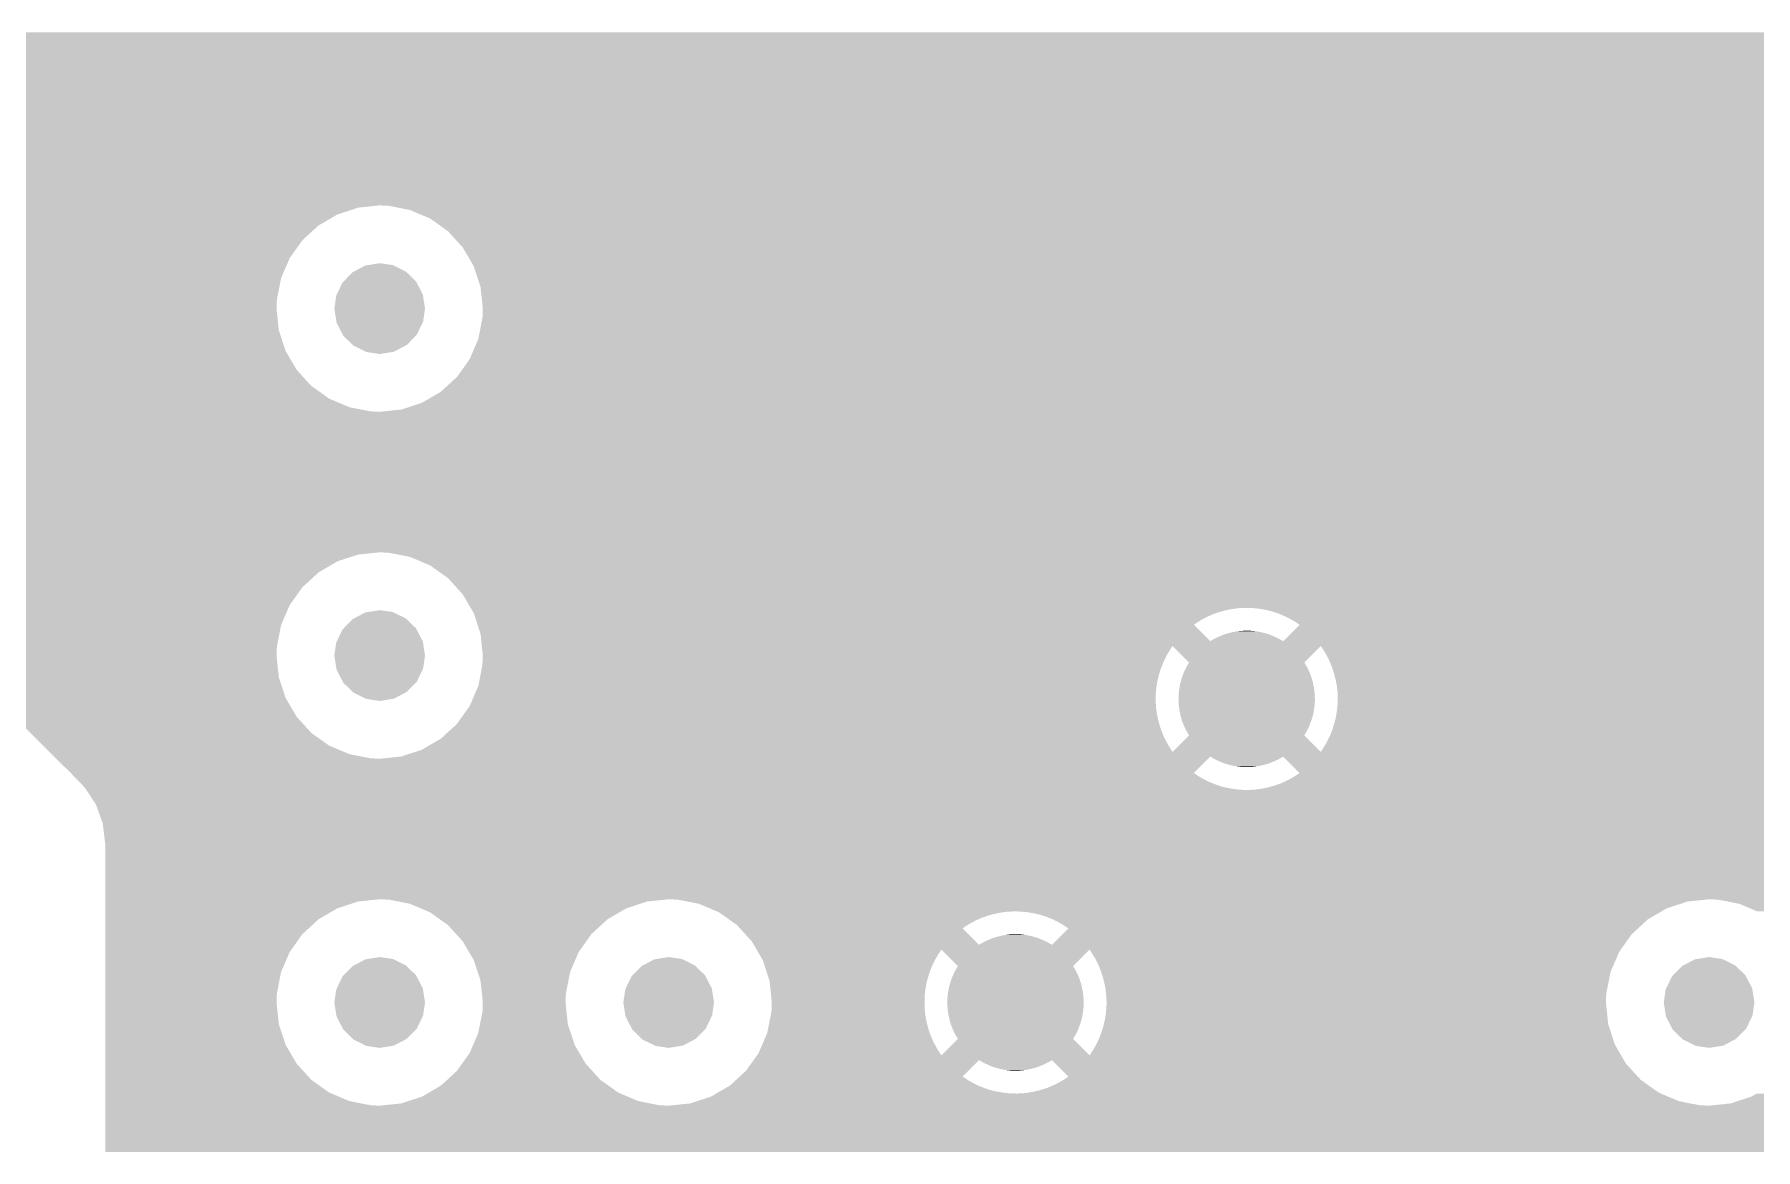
# Model space of a CAD drawing. Extents: x 295 to 953, y 10 to 290.
# Drawn here: x 656.18 to 671.31, y 211.46 to 221.25 of the extents above; entities that cross this region are included whole.
import ezdxf

# ---------------------------------------------------------------- set-up
doc = ezdxf.new("R2010")
doc.units = 0
doc.header["$LTSCALE"] = 5
doc.header["$MEASUREMENT"] = 0
doc.layers.add('FROMC1', color=7, linetype='CONTINUOUS')

msp = doc.modelspace()

# ---------------------------------------------------------------- linework, layer by layer
at = {"layer": 'FROMC1'}
for points in [[(649.834, 221.234), (649.645, 221.271), (708.365, 221.234), (708.368, 221.271)], [(650.01, 221.159), (649.834, 221.234), (708.359, 221.159), (708.365, 221.234)], [(650.05, 221.13), (650.01, 221.159), (708.356, 221.13), (708.359, 221.159)], [(650.166, 221.048), (650.05, 221.13), (708.363, 221.048), (708.356, 221.13)], [(650.295, 220.906), (650.166, 221.048), (708.374, 220.906), (708.363, 221.048)], [(650.316, 220.871), (650.295, 220.906), (708.377, 220.871), (708.374, 220.906)], [(650.377, 220.767), (650.316, 220.871), (708.402, 220.767), (708.377, 220.871)], [(650.389, 220.747), (650.377, 220.767), (700.302, 220.747), (700.493, 220.767)], [(650.392, 220.741), (650.389, 220.747), (700.284, 220.741), (700.302, 220.747)], [(650.41, 220.687), (650.392, 220.741), (700.12, 220.687), (700.284, 220.741)], [(650.419, 220.66), (650.41, 220.687), (700.074, 220.66), (700.12, 220.687)], [(652.145, 220.659), (652.088, 220.66), (700.073, 220.659), (700.074, 220.66)], [(652.202, 220.654), (652.145, 220.659), (700.065, 220.654), (700.073, 220.659)], [(652.258, 220.645), (652.202, 220.654), (700.049, 220.645), (700.065, 220.654)], [(652.314, 220.633), (652.258, 220.645), (700.027, 220.633), (700.049, 220.645)], [(652.368, 220.616), (652.314, 220.633), (699.999, 220.616), (700.027, 220.633)], [(652.421, 220.595), (652.368, 220.616), (699.963, 220.595), (699.999, 220.616)], [(652.433, 220.59), (652.421, 220.595), (699.954, 220.59), (699.963, 220.595)], [(652.473, 220.571), (652.433, 220.59), (699.934, 220.571), (699.954, 220.59)], [(652.523, 220.543), (652.473, 220.571), (699.903, 220.543), (699.934, 220.571)], [(652.426, 220.367), (652.519, 220.46), (699.747, 220.367), (699.813, 220.46)], [(652.519, 220.46), (652.57, 220.511), (699.813, 220.46), (699.869, 220.511)], [(652.57, 220.511), (652.523, 220.543), (699.869, 220.511), (699.903, 220.543)], [(650.47, 220.325), (650.472, 220.367), (699.716, 220.325), (699.747, 220.367)], [(652.771, 220.304), (652.757, 220.325), (699.702, 220.304), (699.716, 220.325)], [(652.779, 220.292), (652.771, 220.304), (699.697, 220.292), (699.702, 220.304)], [(652.808, 220.243), (652.779, 220.292), (699.676, 220.243), (699.697, 220.292)], [(652.834, 220.192), (652.808, 220.243), (699.654, 220.192), (699.676, 220.243)], [(652.855, 220.139), (652.834, 220.192), (699.631, 220.139), (699.654, 220.192)], [(652.859, 220.128), (652.855, 220.139), (699.626, 220.128), (699.631, 220.139)], [(652.873, 220.085), (652.859, 220.128), (699.618, 220.085), (699.626, 220.128)], [(652.887, 220.03), (652.873, 220.085), (699.607, 220.03), (699.618, 220.085)], [(652.898, 219.974), (652.887, 220.03), (699.596, 219.974), (699.607, 220.03)], [(652.901, 219.94), (652.898, 219.974), (699.589, 219.94), (699.596, 219.974)], [(652.9, 219.764), (652.905, 219.821), (699.596, 219.764), (699.59, 219.821)], [(652.904, 219.917), (652.901, 219.94), (699.588, 219.917), (699.589, 219.94)], [(652.906, 219.86), (652.904, 219.917), (699.586, 219.86), (699.588, 219.917)], [(652.905, 219.821), (652.906, 219.86), (699.59, 219.821), (699.586, 219.86)], [(652.861, 219.597), (652.878, 219.652), (658.72, 219.597), (658.813, 219.652)], [(652.878, 219.652), (652.882, 219.671), (658.813, 219.652), (658.845, 219.671)], [(652.882, 219.671), (652.891, 219.707), (658.845, 219.671), (658.957, 219.707)], [(652.891, 219.707), (652.895, 219.731), (658.957, 219.707), (659.027, 219.731)], [(652.895, 219.731), (652.898, 219.751), (659.027, 219.731), (659.218, 219.751)], [(652.898, 219.751), (652.9, 219.764), (699.597, 219.751), (699.596, 219.764)], [(659.297, 219.747), (659.218, 219.751), (699.598, 219.747), (699.597, 219.751)], [(659.486, 219.71), (659.297, 219.747), (699.602, 219.71), (699.598, 219.747)], [(659.581, 219.669), (659.486, 219.71), (699.606, 219.669), (699.602, 219.71)], [(659.662, 219.635), (659.581, 219.669), (699.617, 219.635), (699.606, 219.669)], [(652.816, 219.493), (652.841, 219.544), (658.591, 219.493), (658.647, 219.544)], [(652.841, 219.544), (652.852, 219.574), (658.647, 219.544), (658.679, 219.574)], [(652.852, 219.574), (652.861, 219.597), (658.679, 219.574), (658.72, 219.597)], [(659.818, 219.524), (659.662, 219.635), (699.654, 219.524), (699.617, 219.635)], [(659.851, 219.487), (659.818, 219.524), (699.666, 219.487), (699.654, 219.524)], [(648.55, 219.353), (648.55, 219.395), (658.473, 219.353), (658.503, 219.395)], [(652.491, 219.288), (652.426, 219.353), (658.427, 219.288), (658.473, 219.353)], [(652.757, 219.395), (652.788, 219.443), (658.503, 219.395), (658.537, 219.443)], [(652.788, 219.443), (652.789, 219.444), (658.537, 219.443), (658.538, 219.444)], [(652.789, 219.444), (652.816, 219.493), (658.538, 219.444), (658.591, 219.493)], [(659.947, 219.382), (659.851, 219.487), (699.727, 219.382), (699.666, 219.487)], [(659.983, 219.322), (659.947, 219.382), (699.763, 219.322), (699.727, 219.382)], [(652.57, 219.209), (652.491, 219.288), (658.393, 219.209), (658.427, 219.288)], [(652.504, 219.166), (652.552, 219.196), (658.374, 219.166), (658.387, 219.196)], [(652.552, 219.196), (652.57, 219.209), (658.387, 219.196), (658.393, 219.209)], [(658.992, 219.17), (659.092, 219.223), (659.447, 219.17), (659.339, 219.223)], [(659.092, 219.223), (659.112, 219.226), (659.339, 219.223), (659.333, 219.226)], [(659.112, 219.226), (659.218, 219.243), (659.333, 219.226), (659.218, 219.243)], [(660.044, 219.217), (659.983, 219.322), (699.859, 219.217), (699.763, 219.322)], [(660.056, 219.18), (660.044, 219.217), (699.892, 219.18), (699.859, 219.217)], [(648.55, 218.924), (648.55, 219.06), (658.314, 218.924), (658.341, 219.06)], [(652.123, 219.06), (652.18, 219.063), (658.341, 219.06), (658.342, 219.063)], [(652.18, 219.063), (652.237, 219.071), (658.342, 219.063), (658.343, 219.071)], [(652.237, 219.071), (652.292, 219.082), (658.343, 219.071), (658.345, 219.082)], [(652.292, 219.082), (652.347, 219.097), (658.345, 219.082), (658.348, 219.097)], [(652.347, 219.097), (652.388, 219.112), (658.348, 219.097), (658.351, 219.112)], [(652.388, 219.112), (652.401, 219.116), (658.351, 219.112), (658.353, 219.116)], [(652.401, 219.116), (652.453, 219.139), (658.353, 219.116), (658.363, 219.139)], [(652.453, 219.139), (652.504, 219.166), (658.363, 219.139), (658.374, 219.166)], [(658.841, 218.969), (658.891, 219.073), (659.596, 218.969), (659.542, 219.073)], [(658.891, 219.073), (658.9, 219.082), (659.542, 219.073), (659.538, 219.082)], [(658.9, 219.082), (658.98, 219.164), (659.538, 219.082), (659.453, 219.164)], [(658.98, 219.164), (658.992, 219.17), (659.453, 219.164), (659.447, 219.17)], [(660.093, 219.069), (660.056, 219.18), (700.048, 219.069), (699.892, 219.18)], [(660.104, 219.035), (660.093, 219.069), (700.129, 219.035), (700.048, 219.069)], [(648.55, 218.844), (648.55, 218.924), (658.311, 218.844), (658.314, 218.924)], [(658.819, 218.844), (658.836, 218.959), (659.616, 218.844), (659.598, 218.959)], [(658.836, 218.959), (658.841, 218.969), (659.598, 218.959), (659.596, 218.969)], [(660.108, 218.994), (660.104, 219.035), (700.225, 218.994), (700.129, 219.035)], [(660.112, 218.957), (660.108, 218.994), (700.413, 218.957), (700.225, 218.994)], [(660.113, 218.953), (660.112, 218.957), (700.493, 218.953), (700.413, 218.957)], [(660.124, 218.844), (660.113, 218.953), (797.937, 218.844), (797.937, 218.953)], [(648.55, 218.653), (648.55, 218.844), (658.331, 218.653), (658.311, 218.844)], [(658.837, 218.729), (658.819, 218.844), (659.599, 218.729), (659.616, 218.844)], [(660.084, 218.576), (660.121, 218.764), (797.937, 218.576), (797.937, 218.764)], [(660.121, 218.764), (660.124, 218.844), (797.937, 218.764), (797.937, 218.844)], [(648.55, 218.471), (648.55, 218.653), (658.391, 218.471), (658.331, 218.653)], [(658.839, 218.719), (658.837, 218.729), (659.594, 218.719), (659.599, 218.729)], [(658.893, 218.615), (658.839, 218.719), (659.544, 218.615), (659.594, 218.719)], [(658.897, 218.606), (658.893, 218.615), (659.535, 218.606), (659.544, 218.615)], [(658.982, 218.524), (658.897, 218.606), (659.455, 218.524), (659.535, 218.606)], [(648.55, 218.306), (648.55, 218.471), (658.488, 218.306), (658.391, 218.471)], [(658.988, 218.518), (658.982, 218.524), (659.443, 218.518), (659.455, 218.524)], [(659.096, 218.465), (658.988, 218.518), (659.343, 218.465), (659.443, 218.518)], [(659.103, 218.462), (659.096, 218.465), (659.323, 218.462), (659.343, 218.465)], [(659.218, 218.445), (659.103, 218.462), (659.218, 218.445), (659.323, 218.462)], [(660.02, 218.427), (660.084, 218.576), (797.937, 218.427), (797.937, 218.576)], [(648.55, 218.227), (648.55, 218.306), (658.56, 218.227), (658.488, 218.306)], [(659.901, 218.249), (659.971, 218.347), (734.815, 218.249), (735.003, 218.347)], [(659.971, 218.347), (660.008, 218.4), (735.003, 218.347), (735.182, 218.4)], [(660.008, 218.4), (660.011, 218.407), (735.182, 218.4), (735.207, 218.407)], [(660.011, 218.407), (660.02, 218.427), (735.207, 218.407), (735.418, 218.427)], [(650.153, 218.223), (650.074, 218.227), (658.563, 218.223), (658.56, 218.227)], [(650.342, 218.186), (650.153, 218.223), (658.597, 218.186), (658.563, 218.223)], [(650.392, 218.164), (650.342, 218.186), (658.617, 218.164), (658.597, 218.186)], [(650.518, 218.111), (650.392, 218.164), (658.693, 218.111), (658.617, 218.164)], [(659.76, 218.118), (659.897, 218.244), (734.649, 218.118), (734.808, 218.244)], [(659.897, 218.244), (659.901, 218.249), (734.808, 218.244), (734.815, 218.249)], [(650.598, 218.053), (650.518, 218.111), (658.773, 218.053), (658.693, 218.111)], [(650.674, 218), (650.598, 218.053), (658.899, 218), (658.773, 218.053)], [(650.694, 217.978), (650.674, 218), (658.95, 217.978), (658.899, 218)], [(659.408, 217.957), (659.59, 218.017), (734.512, 217.957), (734.563, 218.017)], [(659.59, 218.017), (659.756, 218.114), (734.563, 218.017), (734.646, 218.114)], [(659.756, 218.114), (659.76, 218.118), (734.646, 218.114), (734.649, 218.118)], [(650.728, 217.941), (650.694, 217.978), (659.138, 217.941), (658.95, 217.978)], [(650.731, 217.937), (650.728, 217.941), (659.218, 217.937), (659.138, 217.941)], [(650.803, 217.858), (650.731, 217.937), (734.455, 217.858), (734.5, 217.937)], [(650.853, 217.773), (650.803, 217.858), (734.407, 217.773), (734.455, 217.858)], [(659.218, 217.937), (659.402, 217.957), (734.5, 217.937), (734.511, 217.957)], [(659.402, 217.957), (659.408, 217.957), (734.511, 217.957), (734.512, 217.957)], [(650.9, 217.693), (650.853, 217.773), (734.38, 217.693), (734.407, 217.773)], [(650.94, 217.572), (650.9, 217.693), (734.339, 217.572), (734.38, 217.693)], [(650.96, 217.511), (650.94, 217.572), (734.331, 217.511), (734.339, 217.572)], [(650.976, 217.362), (650.96, 217.511), (734.311, 217.362), (734.331, 217.511)], [(650.961, 217.157), (650.977, 217.24), (734.326, 217.157), (734.318, 217.24)], [(650.98, 217.32), (650.976, 217.362), (734.31, 217.32), (734.311, 217.362)], [(650.977, 217.24), (650.98, 217.32), (734.318, 217.24), (734.31, 217.32)], [(650.94, 217.052), (650.945, 217.077), (708.285, 217.052), (708.333, 217.077)], [(650.945, 217.077), (650.957, 217.137), (708.333, 217.077), (708.537, 217.137)], [(650.957, 217.137), (650.961, 217.157), (708.537, 217.137), (708.748, 217.157)], [(650.864, 216.876), (650.909, 216.979), (708.015, 216.876), (708.145, 216.979)], [(650.909, 216.979), (650.94, 217.052), (708.145, 216.979), (708.285, 217.052)], [(650.753, 216.72), (650.844, 216.848), (707.87, 216.72), (707.979, 216.848)], [(650.844, 216.848), (650.864, 216.876), (707.979, 216.848), (708.015, 216.876)], [(650.612, 216.59), (650.647, 216.623), (658.789, 216.59), (658.845, 216.623)], [(650.647, 216.623), (650.713, 216.683), (658.845, 216.623), (659.027, 216.683)], [(650.713, 216.683), (650.735, 216.703), (659.027, 216.683), (659.218, 216.703)], [(650.735, 216.703), (650.753, 216.72), (707.855, 216.703), (707.87, 216.72)], [(659.297, 216.699), (659.218, 216.703), (707.852, 216.699), (707.855, 216.703)], [(659.361, 216.687), (659.297, 216.699), (707.841, 216.687), (707.852, 216.699)], [(659.486, 216.662), (659.361, 216.687), (707.828, 216.662), (707.841, 216.687)], [(659.662, 216.587), (659.486, 216.662), (707.785, 216.587), (707.828, 216.662)], [(650.264, 216.433), (650.446, 216.493), (658.579, 216.433), (658.644, 216.493)], [(650.446, 216.493), (650.502, 216.526), (658.644, 216.493), (658.679, 216.526)], [(650.502, 216.526), (650.612, 216.59), (658.679, 216.526), (658.789, 216.59)], [(659.78, 216.503), (659.662, 216.587), (707.737, 216.503), (707.785, 216.587)], [(659.818, 216.476), (659.78, 216.503), (707.728, 216.476), (707.737, 216.503)], [(659.947, 216.334), (659.818, 216.476), (707.68, 216.334), (707.728, 216.476)], [(648.55, 216.396), (648.55, 216.413), (658.538, 216.396), (658.556, 216.413)], [(648.55, 216.24), (648.55, 216.396), (658.427, 216.24), (658.538, 216.396)], [(650.074, 216.413), (650.264, 216.433), (658.556, 216.413), (658.579, 216.433)], [(659.966, 216.302), (659.947, 216.334), (707.669, 216.302), (707.68, 216.334)], [(648.55, 216.064), (648.55, 216.24), (658.351, 216.064), (658.427, 216.24)], [(658.992, 216.122), (659.092, 216.175), (659.447, 216.122), (659.339, 216.175)], [(659.092, 216.175), (659.112, 216.178), (659.339, 216.175), (659.333, 216.178)], [(659.112, 216.178), (659.218, 216.195), (659.333, 216.178), (659.218, 216.195)], [(660.017, 216.215), (659.966, 216.302), (707.657, 216.215), (707.669, 216.302)], [(660.019, 216.212), (660.017, 216.215), (666.763, 216.212), (666.82, 216.215)], [(660.023, 216.204), (660.019, 216.212), (666.707, 216.204), (666.763, 216.212)], [(660.03, 216.193), (660.023, 216.204), (666.651, 216.193), (666.707, 216.204)], [(660.039, 216.178), (660.03, 216.193), (666.596, 216.178), (666.651, 216.193)], [(660.044, 216.169), (660.039, 216.178), (666.571, 216.169), (666.596, 216.178)], [(660.048, 216.159), (660.044, 216.169), (666.542, 216.159), (666.571, 216.169)], [(666.877, 216.214), (666.82, 216.215), (707.657, 216.214), (707.657, 216.215)], [(666.934, 216.209), (666.877, 216.214), (707.657, 216.209), (707.657, 216.214)], [(666.99, 216.2), (666.934, 216.209), (707.655, 216.2), (707.657, 216.209)], [(667.046, 216.188), (666.99, 216.2), (707.654, 216.188), (707.655, 216.2)], [(667.1, 216.171), (667.046, 216.188), (707.652, 216.171), (707.654, 216.188)], [(667.153, 216.15), (667.1, 216.171), (707.649, 216.15), (707.652, 216.171)], [(648.55, 215.876), (648.55, 216.064), (658.314, 215.876), (658.351, 216.064)], [(658.841, 215.921), (658.891, 216.025), (659.596, 215.921), (659.542, 216.025)], [(658.891, 216.025), (658.9, 216.034), (659.542, 216.025), (659.538, 216.034)], [(658.9, 216.034), (658.98, 216.116), (659.538, 216.034), (659.453, 216.116)], [(658.98, 216.116), (658.992, 216.122), (659.453, 216.116), (659.447, 216.122)], [(660.055, 216.136), (660.048, 216.159), (666.49, 216.136), (666.542, 216.159)], [(660.064, 216.109), (660.055, 216.136), (666.439, 216.109), (666.49, 216.136)], [(660.074, 216.079), (660.064, 216.109), (666.391, 216.079), (666.439, 216.109)], [(660.078, 216.066), (660.074, 216.079), (666.373, 216.066), (666.391, 216.079)], [(660.104, 215.987), (660.078, 216.066), (666.453, 215.987), (666.373, 216.066)], [(667.205, 216.126), (667.153, 216.15), (707.645, 216.126), (707.649, 216.15)], [(667.158, 215.922), (667.286, 216.05), (707.652, 215.922), (707.64, 216.05)], [(667.255, 216.098), (667.205, 216.126), (707.642, 216.098), (707.645, 216.126)], [(667.264, 216.092), (667.255, 216.098), (707.641, 216.092), (707.642, 216.098)], [(667.302, 216.066), (667.264, 216.092), (707.64, 216.066), (707.641, 216.092)], [(667.286, 216.05), (667.302, 216.066), (707.64, 216.05), (707.64, 216.066)], [(648.55, 215.796), (648.55, 215.876), (658.311, 215.796), (658.314, 215.876)], [(658.819, 215.796), (658.836, 215.911), (659.616, 215.796), (659.598, 215.911)], [(658.836, 215.911), (658.841, 215.921), (659.598, 215.911), (659.596, 215.921)], [(660.111, 215.922), (660.104, 215.987), (666.517, 215.922), (666.453, 215.987)], [(660.115, 215.88), (660.111, 215.922), (707.656, 215.88), (707.652, 215.922)], [(660.111, 215.922), (660.111, 215.922), (666.518, 215.922), (666.517, 215.922)], [(660.121, 215.832), (660.115, 215.88), (666.155, 215.832), (666.186, 215.88)], [(666.331, 215.735), (666.186, 215.88), (667.344, 215.735), (667.489, 215.88)], [(666.518, 215.922), (666.546, 215.939), (667.158, 215.922), (667.128, 215.939)], [(666.546, 215.939), (666.561, 215.946), (667.128, 215.939), (667.115, 215.946)], [(666.561, 215.946), (666.59, 215.961), (667.115, 215.946), (667.084, 215.961)], [(666.59, 215.961), (666.606, 215.967), (667.084, 215.961), (667.07, 215.967)], [(666.606, 215.967), (666.636, 215.98), (667.07, 215.967), (667.038, 215.98)], [(666.636, 215.98), (666.653, 215.985), (667.038, 215.98), (667.024, 215.985)], [(666.653, 215.985), (666.683, 215.994), (667.024, 215.985), (666.99, 215.994)], [(666.683, 215.994), (666.701, 215.998), (666.99, 215.994), (666.976, 215.998)], [(666.701, 215.998), (666.731, 216.005), (666.976, 215.998), (666.941, 216.005)], [(666.731, 216.005), (666.75, 216.008), (666.941, 216.005), (666.928, 216.008)], [(666.75, 216.008), (666.78, 216.012), (666.928, 216.008), (666.891, 216.012)], [(666.78, 216.012), (666.804, 216.013), (666.891, 216.012), (666.879, 216.013)], [(666.804, 216.013), (666.83, 216.014), (666.879, 216.013), (666.83, 216.014)], [(667.511, 215.847), (667.489, 215.88), (707.66, 215.847), (707.656, 215.88)], [(648.55, 215.731), (648.55, 215.796), (658.318, 215.731), (658.311, 215.796)], [(648.593, 215.687), (648.55, 215.731), (658.322, 215.687), (658.318, 215.731)], [(658.837, 215.681), (658.819, 215.796), (659.599, 215.681), (659.616, 215.796)], [(660.113, 215.678), (660.121, 215.716), (666.082, 215.678), (666.097, 215.716)], [(660.124, 215.796), (660.121, 215.832), (666.134, 215.796), (666.155, 215.832)], [(660.121, 215.731), (660.124, 215.782), (666.102, 215.731), (666.127, 215.782)], [(660.121, 215.716), (660.121, 215.731), (666.097, 215.716), (666.102, 215.731)], [(660.124, 215.782), (660.124, 215.796), (666.127, 215.782), (666.134, 215.796)], [(666.31, 215.699), (666.331, 215.735), (667.365, 215.699), (667.344, 215.735)], [(667.516, 215.839), (667.511, 215.847), (707.66, 215.839), (707.66, 215.847)], [(667.54, 215.798), (667.516, 215.839), (707.673, 215.798), (707.66, 215.839)], [(667.566, 215.747), (667.54, 215.798), (707.688, 215.747), (707.673, 215.798)], [(667.587, 215.694), (667.566, 215.747), (707.703, 215.694), (707.688, 215.747)], [(650.208, 215.677), (650.074, 215.687), (658.323, 215.677), (658.322, 215.687)], [(650.394, 215.628), (650.208, 215.677), (658.329, 215.628), (658.323, 215.677)], [(650.439, 215.605), (650.394, 215.628), (658.331, 215.605), (658.329, 215.628)], [(650.565, 215.542), (650.439, 215.605), (658.352, 215.542), (658.331, 215.605)], [(658.839, 215.671), (658.837, 215.681), (659.594, 215.671), (659.599, 215.681)], [(658.893, 215.567), (658.839, 215.671), (659.544, 215.567), (659.594, 215.671)], [(658.897, 215.558), (658.893, 215.567), (659.535, 215.558), (659.544, 215.567)], [(660.084, 215.528), (660.092, 215.568), (666.046, 215.528), (666.052, 215.568)], [(660.092, 215.568), (660.103, 215.623), (666.052, 215.568), (666.065, 215.623)], [(660.103, 215.623), (660.113, 215.678), (666.065, 215.623), (666.082, 215.678)], [(666.257, 215.562), (666.268, 215.601), (667.419, 215.562), (667.407, 215.601)], [(666.268, 215.601), (666.271, 215.609), (667.407, 215.601), (667.405, 215.609)], [(666.271, 215.609), (666.285, 215.648), (667.405, 215.609), (667.39, 215.648)], [(666.285, 215.648), (666.289, 215.655), (667.39, 215.648), (667.387, 215.655)], [(666.289, 215.655), (666.306, 215.692), (667.387, 215.655), (667.369, 215.692)], [(666.306, 215.692), (666.31, 215.699), (667.369, 215.692), (667.365, 215.699)], [(667.605, 215.64), (667.587, 215.694), (707.719, 215.64), (707.703, 215.694)], [(667.606, 215.636), (667.605, 215.64), (707.72, 215.636), (707.719, 215.64)], [(667.619, 215.585), (667.606, 215.636), (707.747, 215.585), (707.72, 215.636)], [(667.63, 215.529), (667.619, 215.585), (707.776, 215.529), (707.747, 215.585)], [(655.478, 215.539), (655.408, 215.542), (658.353, 215.539), (658.352, 215.542)], [(655.65, 215.503), (655.478, 215.539), (658.365, 215.503), (658.353, 215.539)], [(655.809, 215.428), (655.65, 215.503), (658.389, 215.428), (658.365, 215.503)], [(655.814, 215.423), (655.809, 215.428), (658.391, 215.423), (658.389, 215.428)], [(655.946, 215.319), (655.814, 215.423), (658.452, 215.319), (658.391, 215.423)], [(658.982, 215.476), (658.897, 215.558), (659.455, 215.476), (659.535, 215.558)], [(658.988, 215.47), (658.982, 215.476), (659.443, 215.47), (659.455, 215.476)], [(659.096, 215.417), (658.988, 215.47), (659.343, 215.417), (659.443, 215.47)], [(659.103, 215.414), (659.096, 215.417), (659.323, 215.414), (659.343, 215.417)], [(659.218, 215.397), (659.103, 215.414), (659.218, 215.397), (659.323, 215.414)], [(660.028, 215.397), (660.052, 215.454), (666.038, 215.397), (666.038, 215.454)], [(660.052, 215.454), (660.077, 215.511), (666.038, 215.454), (666.043, 215.511)], [(660.077, 215.511), (660.084, 215.528), (666.043, 215.511), (666.046, 215.528)], [(666.238, 215.415), (666.24, 215.456), (667.437, 215.415), (667.435, 215.456)], [(666.24, 215.374), (666.238, 215.415), (667.436, 215.374), (667.437, 215.415)], [(666.24, 215.464), (666.245, 215.505), (667.435, 215.464), (667.43, 215.505)], [(666.24, 215.456), (666.24, 215.464), (667.435, 215.456), (667.435, 215.464)], [(666.245, 215.505), (666.247, 215.513), (667.43, 215.505), (667.429, 215.513)], [(666.247, 215.513), (666.254, 215.554), (667.429, 215.513), (667.42, 215.554)], [(666.254, 215.554), (666.257, 215.562), (667.42, 215.554), (667.419, 215.562)], [(667.636, 215.472), (667.63, 215.529), (707.806, 215.472), (707.776, 215.529)], [(667.636, 215.448), (667.636, 215.472), (707.818, 215.448), (707.806, 215.472)], [(667.638, 215.415), (667.636, 215.448), (707.844, 215.415), (707.818, 215.448)], [(667.637, 215.376), (667.638, 215.415), (707.876, 215.376), (707.844, 215.415)], [(656.007, 215.258), (655.946, 215.319), (658.488, 215.258), (658.452, 215.319)], [(659.92, 215.228), (659.96, 215.284), (666.06, 215.228), (666.048, 215.284)], [(659.96, 215.284), (660, 215.341), (666.048, 215.284), (666.041, 215.341)], [(660, 215.341), (660.008, 215.352), (666.041, 215.341), (666.04, 215.352)], [(660.008, 215.352), (660.028, 215.397), (666.04, 215.352), (666.038, 215.397)], [(666.24, 215.366), (666.24, 215.374), (667.435, 215.366), (667.436, 215.374)], [(666.245, 215.325), (666.24, 215.366), (667.43, 215.325), (667.435, 215.366)], [(666.246, 215.317), (666.245, 215.325), (667.429, 215.317), (667.43, 215.325)], [(666.255, 215.276), (666.246, 215.317), (667.421, 215.276), (667.429, 215.317)], [(666.256, 215.268), (666.255, 215.276), (667.419, 215.268), (667.421, 215.276)], [(666.268, 215.229), (666.256, 215.268), (667.407, 215.229), (667.419, 215.268)], [(667.61, 215.207), (667.623, 215.262), (708.037, 215.207), (707.973, 215.262)], [(667.623, 215.262), (667.626, 215.282), (707.973, 215.262), (707.95, 215.282)], [(667.626, 215.282), (667.632, 215.319), (707.95, 215.282), (707.921, 215.319)], [(667.632, 215.319), (667.637, 215.376), (707.921, 215.319), (707.876, 215.376)], [(656.149, 215.116), (656.007, 215.258), (658.617, 215.116), (658.488, 215.258)], [(656.26, 215.005), (656.149, 215.116), (658.773, 215.005), (658.617, 215.116)], [(659.757, 215.067), (659.814, 215.12), (666.117, 215.067), (666.094, 215.12)], [(659.814, 215.12), (659.873, 215.173), (666.094, 215.12), (666.075, 215.173)], [(659.873, 215.173), (659.897, 215.196), (666.075, 215.173), (666.069, 215.196)], [(659.897, 215.196), (659.92, 215.228), (666.069, 215.196), (666.06, 215.228)], [(666.27, 215.221), (666.268, 215.229), (667.404, 215.221), (667.407, 215.229)], [(666.285, 215.182), (666.27, 215.221), (667.39, 215.182), (667.404, 215.221)], [(666.288, 215.175), (666.285, 215.182), (667.387, 215.175), (667.39, 215.182)], [(666.306, 215.138), (666.288, 215.175), (667.369, 215.138), (667.387, 215.175)], [(666.31, 215.131), (666.306, 215.138), (667.365, 215.131), (667.369, 215.138)], [(666.331, 215.095), (666.31, 215.131), (667.344, 215.095), (667.365, 215.131)], [(667.573, 215.099), (667.59, 215.144), (708.19, 215.099), (708.111, 215.144)], [(667.59, 215.144), (667.593, 215.152), (708.111, 215.144), (708.101, 215.152)], [(667.593, 215.152), (667.61, 215.207), (708.101, 215.152), (708.037, 215.207)], [(656.335, 214.93), (656.26, 215.005), (658.95, 214.93), (658.773, 215.005)], [(659.533, 214.95), (659.588, 214.968), (666.186, 214.95), (666.174, 214.968)], [(659.588, 214.968), (659.59, 214.969), (666.174, 214.968), (666.173, 214.969)], [(659.59, 214.969), (659.671, 215.017), (666.173, 214.969), (666.144, 215.017)], [(659.671, 215.017), (659.756, 215.066), (666.144, 215.017), (666.118, 215.066)], [(659.756, 215.066), (659.757, 215.067), (666.118, 215.066), (666.117, 215.067)], [(666.186, 214.95), (666.331, 215.095), (667.489, 214.95), (667.344, 215.095)], [(667.489, 214.95), (667.503, 214.972), (708.653, 214.95), (708.496, 214.972)], [(667.503, 214.972), (667.52, 214.998), (708.496, 214.972), (708.417, 214.998)], [(667.52, 214.998), (667.544, 215.039), (708.417, 214.998), (708.295, 215.039)], [(667.544, 215.039), (667.548, 215.048), (708.295, 215.039), (708.28, 215.048)], [(667.548, 215.048), (667.573, 215.099), (708.28, 215.048), (708.19, 215.099)], [(656.372, 214.893), (656.335, 214.93), (659.138, 214.893), (658.95, 214.93)], [(656.376, 214.889), (656.372, 214.893), (659.218, 214.889), (659.138, 214.893)], [(656.502, 214.764), (656.376, 214.889), (666.373, 214.764), (666.499, 214.889)], [(659.218, 214.889), (659.395, 214.908), (666.499, 214.889), (666.517, 214.908)], [(659.395, 214.908), (659.408, 214.909), (734.539, 214.908), (734.542, 214.909)], [(659.395, 214.908), (659.395, 214.908), (666.517, 214.908), (666.518, 214.908)], [(659.408, 214.909), (659.509, 214.943), (734.542, 214.909), (734.636, 214.943)], [(659.509, 214.943), (659.511, 214.943), (708.748, 214.943), (708.706, 214.943)], [(659.511, 214.943), (659.533, 214.95), (708.706, 214.943), (708.653, 214.95)], [(666.547, 214.891), (666.518, 214.908), (667.129, 214.891), (667.158, 214.908)], [(666.56, 214.884), (666.547, 214.891), (667.114, 214.884), (667.129, 214.891)], [(666.591, 214.869), (666.56, 214.884), (667.085, 214.869), (667.114, 214.884)], [(666.605, 214.863), (666.591, 214.869), (667.069, 214.863), (667.085, 214.869)], [(666.637, 214.85), (666.605, 214.863), (667.039, 214.85), (667.069, 214.863)], [(666.651, 214.845), (666.637, 214.85), (667.022, 214.845), (667.039, 214.85)], [(666.685, 214.836), (666.651, 214.845), (666.992, 214.836), (667.022, 214.845)], [(666.699, 214.832), (666.685, 214.836), (666.974, 214.832), (666.992, 214.836)], [(666.734, 214.825), (666.699, 214.832), (666.944, 214.825), (666.974, 214.832)], [(666.747, 214.822), (666.734, 214.825), (666.925, 214.822), (666.944, 214.825)], [(666.784, 214.818), (666.747, 214.822), (666.895, 214.818), (666.925, 214.822)], [(666.796, 214.817), (666.784, 214.818), (666.871, 214.817), (666.895, 214.818)], [(666.845, 214.816), (666.796, 214.817), (666.845, 214.816), (666.871, 214.817)], [(667.293, 214.773), (667.158, 214.908), (734.275, 214.773), (734.539, 214.908)], [(656.533, 214.732), (656.502, 214.764), (666.421, 214.732), (666.373, 214.764)], [(656.561, 214.704), (656.533, 214.732), (666.47, 214.704), (666.421, 214.732)], [(656.581, 214.684), (656.561, 214.704), (666.513, 214.684), (666.47, 214.704)], [(656.585, 214.68), (656.581, 214.684), (666.522, 214.68), (666.513, 214.684)], [(656.604, 214.659), (656.585, 214.68), (666.575, 214.659), (666.522, 214.68)], [(656.619, 214.642), (656.604, 214.659), (666.629, 214.642), (666.575, 214.659)], [(667.079, 214.652), (667.131, 214.671), (697.144, 214.652), (697.318, 214.671)], [(667.131, 214.671), (667.133, 214.671), (734.129, 214.671), (734.13, 214.671)], [(667.133, 214.671), (667.185, 214.694), (734.13, 214.671), (734.163, 214.694)], [(667.185, 214.694), (667.236, 214.721), (734.163, 214.694), (734.201, 214.721)], [(667.236, 214.721), (667.284, 214.751), (734.201, 214.721), (734.244, 214.751)], [(667.284, 214.751), (667.302, 214.764), (734.244, 214.751), (734.262, 214.764)], [(667.302, 214.764), (667.293, 214.773), (734.262, 214.764), (734.275, 214.773)], [(656.629, 214.632), (656.619, 214.642), (666.675, 214.632), (666.629, 214.642)], [(656.63, 214.63), (656.629, 214.632), (666.685, 214.63), (666.675, 214.632)], [(656.636, 214.621), (656.63, 214.63), (666.741, 214.621), (666.685, 214.63)], [(656.639, 214.616), (656.636, 214.621), (666.798, 214.616), (666.741, 214.621)], [(656.64, 214.615), (656.639, 214.616), (666.855, 214.615), (666.798, 214.616)], [(656.656, 214.591), (656.64, 214.615), (696.945, 214.591), (697.019, 214.615)], [(656.719, 214.494), (656.656, 214.591), (696.779, 214.494), (696.945, 214.591)], [(666.855, 214.615), (666.912, 214.618), (697.019, 214.615), (697.029, 214.618)], [(666.912, 214.618), (666.969, 214.626), (697.029, 214.618), (697.051, 214.626)], [(666.969, 214.626), (667.024, 214.637), (697.051, 214.626), (697.086, 214.637)], [(667.024, 214.637), (667.073, 214.651), (697.086, 214.637), (697.127, 214.651)], [(667.073, 214.651), (667.079, 214.652), (697.127, 214.651), (697.144, 214.652)], [(656.725, 214.485), (656.719, 214.494), (696.769, 214.485), (696.779, 214.494)], [(656.768, 214.364), (656.725, 214.485), (696.638, 214.364), (696.769, 214.485)], [(656.784, 214.32), (656.768, 214.364), (696.606, 214.32), (696.638, 214.364)], [(656.797, 214.208), (656.784, 214.32), (696.527, 214.208), (696.606, 214.32)], [(656.805, 214.145), (656.797, 214.208), (696.5, 214.145), (696.527, 214.208)], [(656.805, 214.032), (656.805, 214.145), (696.451, 214.032), (696.5, 214.145)], [(656.805, 213.844), (656.805, 214.032), (696.414, 213.844), (696.451, 214.032)], [(656.805, 213.764), (656.805, 213.844), (696.411, 213.764), (696.414, 213.844)], [(656.805, 213.655), (656.805, 213.764), (696.422, 213.655), (696.411, 213.764)], [(656.805, 213.635), (656.805, 213.655), (659.027, 213.635), (659.218, 213.655)], [(656.805, 213.575), (656.805, 213.635), (658.845, 213.575), (659.027, 213.635)], [(659.297, 213.651), (659.218, 213.655), (661.724, 213.651), (661.758, 213.655)], [(659.383, 213.635), (659.297, 213.651), (661.567, 213.635), (661.724, 213.651)], [(659.486, 213.614), (659.383, 213.635), (661.505, 213.614), (661.567, 213.635)], [(659.578, 213.575), (659.486, 213.614), (661.385, 213.575), (661.505, 213.614)], [(661.837, 213.651), (661.758, 213.655), (670.868, 213.651), (670.902, 213.655)], [(661.923, 213.635), (661.837, 213.651), (670.711, 213.635), (670.868, 213.651)], [(662.026, 213.614), (661.923, 213.635), (670.649, 213.614), (670.711, 213.635)], [(662.118, 213.575), (662.026, 213.614), (670.529, 213.575), (670.649, 213.614)], [(670.981, 213.651), (670.902, 213.655), (689.664, 213.651), (689.698, 213.655)], [(671.067, 213.635), (670.981, 213.651), (689.507, 213.635), (689.664, 213.651)], [(671.17, 213.614), (671.067, 213.635), (689.445, 213.614), (689.507, 213.635)], [(671.262, 213.575), (671.17, 213.614), (689.325, 213.575), (689.445, 213.614)], [(656.805, 213.478), (656.805, 213.575), (658.679, 213.478), (658.845, 213.575)], [(656.805, 213.348), (656.805, 213.478), (658.538, 213.348), (658.679, 213.478)], [(659.662, 213.539), (659.578, 213.575), (661.323, 213.539), (661.385, 213.575)], [(659.747, 213.478), (659.662, 213.539), (661.219, 213.478), (661.323, 213.539)], [(659.818, 213.428), (659.747, 213.478), (661.165, 213.428), (661.219, 213.478)], [(662.18, 213.548), (662.118, 213.575), (670.483, 213.548), (670.529, 213.575)], [(662.188, 213.545), (662.18, 213.548), (664.731, 213.545), (664.788, 213.548)], [(662.202, 213.539), (662.188, 213.545), (664.685, 213.539), (664.731, 213.545)], [(662.203, 213.537), (662.202, 213.539), (664.675, 213.537), (664.685, 213.539)], [(662.219, 213.526), (662.203, 213.537), (664.619, 213.526), (664.675, 213.537)], [(662.241, 213.511), (662.219, 213.526), (664.564, 213.511), (664.619, 213.526)], [(662.268, 213.492), (662.241, 213.511), (664.51, 213.492), (664.564, 213.511)], [(662.3, 213.469), (662.268, 213.492), (664.458, 213.469), (664.51, 213.492)], [(662.338, 213.442), (662.3, 213.469), (664.407, 213.442), (664.458, 213.469)], [(664.845, 213.547), (664.788, 213.548), (670.482, 213.547), (670.483, 213.548)], [(664.902, 213.542), (664.845, 213.547), (670.474, 213.542), (670.482, 213.547)], [(664.958, 213.533), (664.902, 213.542), (670.458, 213.533), (670.474, 213.542)], [(665.014, 213.521), (664.958, 213.533), (670.436, 213.521), (670.458, 213.533)], [(665.068, 213.504), (665.014, 213.521), (670.408, 213.504), (670.436, 213.521)], [(665.121, 213.483), (665.068, 213.504), (670.372, 213.483), (670.408, 213.504)], [(665.133, 213.478), (665.121, 213.483), (670.363, 213.478), (670.372, 213.483)], [(665.173, 213.459), (665.133, 213.478), (670.343, 213.459), (670.363, 213.478)], [(665.223, 213.431), (665.173, 213.459), (670.312, 213.431), (670.343, 213.459)], [(671.324, 213.548), (671.262, 213.575), (689.279, 213.548), (689.325, 213.575)], [(656.805, 213.192), (656.805, 213.348), (658.427, 213.192), (658.538, 213.348)], [(659.89, 213.348), (659.818, 213.428), (661.078, 213.348), (661.165, 213.428)], [(659.947, 213.286), (659.89, 213.348), (661.034, 213.286), (661.078, 213.348)], [(662.358, 213.428), (662.338, 213.442), (664.384, 213.428), (664.407, 213.442)], [(662.372, 213.412), (662.358, 213.428), (664.359, 213.412), (664.384, 213.428)], [(662.384, 213.399), (662.372, 213.412), (664.341, 213.399), (664.359, 213.412)], [(662.487, 213.286), (662.384, 213.399), (664.454, 213.286), (664.341, 213.399)], [(664.529, 213.279), (664.558, 213.294), (665.083, 213.279), (665.052, 213.294)], [(664.558, 213.294), (664.574, 213.3), (665.052, 213.294), (665.038, 213.3)], [(664.574, 213.3), (664.604, 213.313), (665.038, 213.3), (665.006, 213.313)], [(664.604, 213.313), (664.621, 213.318), (665.006, 213.313), (664.992, 213.318)], [(664.621, 213.318), (664.651, 213.327), (664.992, 213.318), (664.958, 213.327)], [(664.651, 213.327), (664.669, 213.331), (664.958, 213.327), (664.944, 213.331)], [(664.669, 213.331), (664.699, 213.338), (664.944, 213.331), (664.909, 213.338)], [(664.699, 213.338), (664.718, 213.341), (664.909, 213.338), (664.896, 213.341)], [(664.718, 213.341), (664.748, 213.345), (664.896, 213.341), (664.859, 213.345)], [(664.748, 213.345), (664.772, 213.346), (664.859, 213.345), (664.847, 213.346)], [(664.772, 213.346), (664.798, 213.347), (664.847, 213.346), (664.798, 213.347)], [(665.126, 213.255), (665.219, 213.348), (670.156, 213.255), (670.222, 213.348)], [(665.219, 213.348), (665.27, 213.399), (670.222, 213.348), (670.278, 213.399)], [(665.27, 213.399), (665.223, 213.431), (670.278, 213.399), (670.312, 213.431)], [(656.805, 213.016), (656.805, 213.192), (658.351, 213.016), (658.427, 213.192)], [(659.112, 213.13), (659.218, 213.147), (659.333, 213.13), (659.218, 213.147)], [(660.002, 213.192), (659.947, 213.286), (660.967, 213.192), (661.034, 213.286)], [(660.044, 213.121), (660.002, 213.192), (660.936, 213.121), (660.967, 213.192)], [(661.652, 213.13), (661.758, 213.147), (661.873, 213.13), (661.758, 213.147)], [(662.506, 213.255), (662.487, 213.286), (664.485, 213.255), (664.454, 213.286)], [(662.53, 213.213), (662.506, 213.255), (670.125, 213.213), (670.156, 213.255)], [(662.506, 213.255), (662.506, 213.255), (664.486, 213.255), (664.485, 213.255)], [(662.558, 213.165), (662.53, 213.213), (664.123, 213.165), (664.154, 213.213)], [(662.584, 213.121), (662.558, 213.165), (664.098, 213.121), (664.123, 213.165)], [(664.299, 213.068), (664.154, 213.213), (665.312, 213.068), (665.457, 213.213)], [(664.486, 213.255), (664.514, 213.272), (665.126, 213.255), (665.096, 213.272)], [(664.514, 213.272), (664.529, 213.279), (665.096, 213.272), (665.083, 213.279)], [(665.471, 213.192), (665.457, 213.213), (670.111, 213.192), (670.125, 213.213)], [(665.479, 213.18), (665.471, 213.192), (670.106, 213.18), (670.111, 213.192)], [(665.508, 213.131), (665.479, 213.18), (670.085, 213.131), (670.106, 213.18)], [(670.796, 213.13), (670.902, 213.147), (671.017, 213.13), (670.902, 213.147)], [(656.805, 212.828), (656.805, 213.016), (658.314, 212.828), (658.351, 213.016)], [(658.9, 212.986), (658.98, 213.068), (659.538, 212.986), (659.453, 213.068)], [(658.98, 213.068), (658.992, 213.074), (659.453, 213.068), (659.447, 213.074)], [(658.992, 213.074), (659.092, 213.127), (659.447, 213.074), (659.339, 213.127)], [(659.092, 213.127), (659.112, 213.13), (659.339, 213.127), (659.333, 213.13)], [(660.079, 213.016), (660.044, 213.121), (660.891, 213.016), (660.936, 213.121)], [(660.104, 212.939), (660.079, 213.016), (660.876, 212.939), (660.891, 213.016)], [(661.44, 212.986), (661.52, 213.068), (662.078, 212.986), (661.993, 213.068)], [(661.52, 213.068), (661.532, 213.074), (661.993, 213.068), (661.987, 213.074)], [(661.532, 213.074), (661.632, 213.127), (661.987, 213.074), (661.879, 213.127)], [(661.632, 213.127), (661.652, 213.13), (661.879, 213.127), (661.873, 213.13)], [(662.586, 213.115), (662.584, 213.121), (664.095, 213.115), (664.098, 213.121)], [(662.603, 213.064), (662.586, 213.115), (664.07, 213.064), (664.095, 213.115)], [(662.62, 213.011), (662.603, 213.064), (664.05, 213.011), (664.07, 213.064)], [(662.638, 212.956), (662.62, 213.011), (664.033, 212.956), (664.05, 213.011)], [(664.257, 212.988), (664.274, 213.025), (665.355, 212.988), (665.337, 213.025)], [(664.274, 213.025), (664.278, 213.032), (665.337, 213.025), (665.333, 213.032)], [(664.278, 213.032), (664.299, 213.068), (665.333, 213.032), (665.312, 213.068)], [(665.534, 213.08), (665.508, 213.131), (670.063, 213.08), (670.085, 213.131)], [(665.555, 213.027), (665.534, 213.08), (670.04, 213.027), (670.063, 213.08)], [(665.559, 213.016), (665.555, 213.027), (670.035, 213.016), (670.04, 213.027)], [(665.573, 212.973), (665.559, 213.016), (670.027, 212.973), (670.035, 213.016)], [(670.584, 212.986), (670.664, 213.068), (671.222, 212.986), (671.137, 213.068)], [(670.664, 213.068), (670.676, 213.074), (671.137, 213.068), (671.131, 213.074)], [(670.676, 213.074), (670.776, 213.127), (671.131, 213.074), (671.023, 213.127)], [(670.776, 213.127), (670.796, 213.13), (671.023, 213.127), (671.017, 213.13)], [(658.819, 212.748), (658.836, 212.863), (659.616, 212.748), (659.598, 212.863)], [(658.836, 212.863), (658.841, 212.873), (659.598, 212.863), (659.596, 212.873)], [(658.841, 212.873), (658.891, 212.977), (659.596, 212.873), (659.542, 212.977)], [(658.891, 212.977), (658.9, 212.986), (659.542, 212.977), (659.538, 212.986)], [(660.116, 212.828), (660.104, 212.939), (660.854, 212.828), (660.876, 212.939)], [(661.359, 212.748), (661.376, 212.863), (662.156, 212.748), (662.138, 212.863)], [(661.376, 212.863), (661.381, 212.873), (662.138, 212.863), (662.136, 212.873)], [(661.381, 212.873), (661.431, 212.977), (662.136, 212.873), (662.082, 212.977)], [(661.431, 212.977), (661.44, 212.986), (662.082, 212.977), (662.078, 212.986)], [(662.644, 212.939), (662.638, 212.956), (664.029, 212.939), (664.033, 212.956)], [(662.648, 212.901), (662.644, 212.939), (664.02, 212.901), (664.029, 212.939)], [(662.654, 212.844), (662.648, 212.901), (664.011, 212.844), (664.02, 212.901)], [(662.66, 212.787), (662.654, 212.844), (664.006, 212.787), (664.011, 212.844)], [(664.213, 212.838), (664.215, 212.846), (665.398, 212.838), (665.397, 212.846)], [(664.215, 212.846), (664.222, 212.887), (665.397, 212.846), (665.388, 212.887)], [(664.222, 212.887), (664.225, 212.895), (665.388, 212.887), (665.387, 212.895)], [(664.225, 212.895), (664.236, 212.934), (665.387, 212.895), (665.375, 212.934)], [(664.236, 212.934), (664.239, 212.942), (665.375, 212.934), (665.373, 212.942)], [(664.239, 212.942), (664.253, 212.981), (665.373, 212.942), (665.358, 212.981)], [(664.253, 212.981), (664.257, 212.988), (665.358, 212.981), (665.355, 212.988)], [(665.587, 212.918), (665.573, 212.973), (670.016, 212.918), (670.027, 212.973)], [(665.598, 212.862), (665.587, 212.918), (670.005, 212.862), (670.016, 212.918)], [(665.601, 212.828), (665.598, 212.862), (669.998, 212.828), (670.005, 212.862)], [(670.503, 212.748), (670.52, 212.863), (671.3, 212.748), (671.282, 212.863)], [(670.52, 212.863), (670.525, 212.873), (671.282, 212.863), (671.28, 212.873)], [(670.525, 212.873), (670.575, 212.977), (671.28, 212.873), (671.226, 212.977)], [(670.575, 212.977), (670.584, 212.986), (671.226, 212.977), (671.222, 212.986)], [(656.805, 212.748), (656.805, 212.828), (658.311, 212.748), (658.314, 212.828)], [(656.805, 212.557), (656.805, 212.748), (658.331, 212.557), (658.311, 212.748)], [(658.837, 212.633), (658.819, 212.748), (659.599, 212.633), (659.616, 212.748)], [(660.124, 212.748), (660.116, 212.828), (660.851, 212.748), (660.854, 212.828)], [(660.121, 212.668), (660.124, 212.748), (660.859, 212.668), (660.851, 212.748)], [(661.377, 212.633), (661.359, 212.748), (662.139, 212.633), (662.156, 212.748)], [(662.664, 212.748), (662.66, 212.787), (664.006, 212.748), (664.006, 212.787)], [(662.661, 212.674), (662.664, 212.73), (664.009, 212.674), (664.006, 212.73)], [(662.664, 212.73), (662.664, 212.748), (664.006, 212.73), (664.006, 212.748)], [(664.206, 212.748), (664.208, 212.789), (665.405, 212.748), (665.403, 212.789)], [(664.208, 212.707), (664.206, 212.748), (665.404, 212.707), (665.405, 212.748)], [(664.208, 212.797), (664.213, 212.838), (665.403, 212.797), (665.398, 212.838)], [(664.208, 212.789), (664.208, 212.797), (665.403, 212.789), (665.403, 212.797)], [(664.208, 212.699), (664.208, 212.707), (665.403, 212.699), (665.404, 212.707)], [(664.213, 212.658), (664.208, 212.699), (665.398, 212.658), (665.403, 212.699)], [(665.6, 212.652), (665.605, 212.709), (670.005, 212.652), (669.999, 212.709)], [(665.604, 212.805), (665.601, 212.828), (669.997, 212.805), (669.998, 212.828)], [(665.606, 212.748), (665.604, 212.805), (669.995, 212.748), (669.997, 212.805)], [(665.605, 212.709), (665.606, 212.748), (669.999, 212.709), (669.995, 212.748)], [(670.521, 212.633), (670.503, 212.748), (671.283, 212.633), (671.3, 212.748)], [(656.805, 212.375), (656.805, 212.557), (658.391, 212.375), (658.331, 212.557)], [(658.839, 212.623), (658.837, 212.633), (659.594, 212.623), (659.599, 212.633)], [(658.893, 212.519), (658.839, 212.623), (659.544, 212.519), (659.594, 212.623)], [(660.084, 212.48), (660.099, 212.557), (660.896, 212.48), (660.871, 212.557)], [(660.099, 212.557), (660.121, 212.668), (660.871, 212.557), (660.859, 212.668)], [(661.379, 212.623), (661.377, 212.633), (662.134, 212.623), (662.139, 212.633)], [(661.433, 212.519), (661.379, 212.623), (662.084, 212.519), (662.134, 212.623)], [(662.629, 212.506), (662.64, 212.561), (664.043, 212.506), (664.028, 212.561)], [(662.64, 212.561), (662.651, 212.617), (664.028, 212.561), (664.016, 212.617)], [(662.651, 212.617), (662.661, 212.668), (664.016, 212.617), (664.01, 212.668)], [(662.661, 212.668), (662.661, 212.674), (664.01, 212.668), (664.009, 212.674)], [(664.214, 212.65), (664.213, 212.658), (665.397, 212.65), (665.398, 212.658)], [(664.223, 212.609), (664.214, 212.65), (665.389, 212.609), (665.397, 212.65)], [(664.224, 212.601), (664.223, 212.609), (665.387, 212.601), (665.389, 212.609)], [(664.236, 212.562), (664.224, 212.601), (665.375, 212.562), (665.387, 212.601)], [(664.238, 212.554), (664.236, 212.562), (665.372, 212.554), (665.375, 212.562)], [(664.253, 212.515), (664.238, 212.554), (665.358, 212.515), (665.372, 212.554)], [(665.561, 212.485), (665.578, 212.54), (670.039, 212.485), (670.021, 212.54)], [(665.578, 212.54), (665.582, 212.557), (670.021, 212.54), (670.015, 212.557)], [(665.582, 212.557), (665.591, 212.595), (670.015, 212.557), (670.011, 212.595)], [(665.591, 212.595), (665.6, 212.652), (670.011, 212.595), (670.005, 212.652)], [(670.523, 212.623), (670.521, 212.633), (671.278, 212.623), (671.283, 212.633)], [(670.577, 212.519), (670.523, 212.623), (671.228, 212.519), (671.278, 212.623)], [(658.897, 212.51), (658.893, 212.519), (659.535, 212.51), (659.544, 212.519)], [(658.982, 212.428), (658.897, 212.51), (659.455, 212.428), (659.535, 212.51)], [(658.988, 212.422), (658.982, 212.428), (659.443, 212.422), (659.455, 212.428)], [(659.096, 212.369), (658.988, 212.422), (659.343, 212.369), (659.443, 212.422)], [(660.039, 212.375), (660.084, 212.48), (660.931, 212.375), (660.896, 212.48)], [(661.437, 212.51), (661.433, 212.519), (662.075, 212.51), (662.084, 212.519)], [(661.522, 212.428), (661.437, 212.51), (661.995, 212.428), (662.075, 212.51)], [(661.528, 212.422), (661.522, 212.428), (661.983, 212.422), (661.995, 212.428)], [(661.636, 212.369), (661.528, 212.422), (661.883, 212.369), (661.983, 212.422)], [(662.568, 212.35), (662.59, 212.4), (664.112, 212.35), (664.085, 212.4)], [(662.59, 212.4), (662.612, 212.453), (664.085, 212.4), (664.062, 212.453)], [(662.612, 212.453), (662.624, 212.48), (664.062, 212.453), (664.052, 212.48)], [(662.624, 212.48), (662.629, 212.506), (664.052, 212.48), (664.043, 212.506)], [(664.154, 212.283), (664.299, 212.428), (665.457, 212.283), (665.312, 212.428)], [(664.256, 212.508), (664.253, 212.515), (665.355, 212.508), (665.358, 212.515)], [(664.274, 212.471), (664.256, 212.508), (665.337, 212.471), (665.355, 212.508)], [(664.278, 212.464), (664.274, 212.471), (665.333, 212.464), (665.337, 212.471)], [(664.299, 212.428), (664.278, 212.464), (665.312, 212.428), (665.333, 212.464)], [(665.516, 212.381), (665.541, 212.432), (670.073, 212.381), (670.056, 212.432)], [(665.541, 212.432), (665.561, 212.485), (670.056, 212.432), (670.039, 212.485)], [(670.581, 212.51), (670.577, 212.519), (671.219, 212.51), (671.228, 212.519)], [(670.666, 212.428), (670.581, 212.51), (671.139, 212.428), (671.219, 212.51)], [(670.672, 212.422), (670.666, 212.428), (671.127, 212.422), (671.139, 212.428)], [(670.78, 212.369), (670.672, 212.422), (671.027, 212.369), (671.127, 212.422)], [(656.805, 212.21), (656.805, 212.375), (658.488, 212.21), (658.391, 212.375)], [(659.103, 212.366), (659.096, 212.369), (659.323, 212.366), (659.343, 212.369)], [(659.218, 212.349), (659.103, 212.366), (659.218, 212.349), (659.323, 212.366)], [(659.941, 212.21), (660.008, 212.304), (661.028, 212.21), (660.973, 212.304)], [(660.008, 212.304), (660.039, 212.375), (660.973, 212.304), (660.931, 212.375)], [(661.643, 212.366), (661.636, 212.369), (661.863, 212.366), (661.883, 212.369)], [(661.758, 212.349), (661.643, 212.366), (661.758, 212.349), (661.863, 212.366)], [(662.437, 212.148), (662.504, 212.241), (664.392, 212.148), (664.485, 212.241)], [(662.504, 212.241), (662.534, 212.283), (670.153, 212.241), (670.129, 212.283)], [(662.504, 212.241), (662.504, 212.241), (664.485, 212.241), (664.486, 212.241)], [(662.534, 212.283), (662.546, 212.301), (664.154, 212.283), (664.142, 212.301)], [(662.546, 212.301), (662.548, 212.304), (664.142, 212.301), (664.14, 212.304)], [(662.548, 212.304), (662.568, 212.35), (664.14, 212.304), (664.112, 212.35)], [(664.515, 212.224), (664.486, 212.241), (665.097, 212.224), (665.126, 212.241)], [(665.157, 212.21), (665.126, 212.241), (670.172, 212.21), (670.153, 212.241)], [(665.457, 212.283), (665.488, 212.331), (670.129, 212.283), (670.101, 212.331)], [(665.488, 212.331), (665.513, 212.375), (670.101, 212.331), (670.075, 212.375)], [(665.513, 212.375), (665.516, 212.381), (670.075, 212.375), (670.073, 212.381)], [(670.787, 212.366), (670.78, 212.369), (671.007, 212.366), (671.027, 212.369)], [(670.902, 212.349), (670.787, 212.366), (670.902, 212.349), (671.007, 212.366)], [(656.805, 212.068), (656.805, 212.21), (658.617, 212.068), (658.488, 212.21)], [(659.811, 212.068), (659.897, 212.148), (661.157, 212.068), (661.085, 212.148)], [(659.897, 212.148), (659.941, 212.21), (661.085, 212.148), (661.028, 212.21)], [(662.347, 212.065), (662.381, 212.097), (664.389, 212.065), (664.341, 212.097)], [(662.381, 212.097), (662.437, 212.148), (664.341, 212.097), (664.392, 212.148)], [(664.528, 212.217), (664.515, 212.224), (665.082, 212.217), (665.097, 212.224)], [(664.559, 212.202), (664.528, 212.217), (665.053, 212.202), (665.082, 212.217)], [(664.573, 212.196), (664.559, 212.202), (665.037, 212.196), (665.053, 212.202)], [(664.605, 212.183), (664.573, 212.196), (665.007, 212.183), (665.037, 212.196)], [(664.619, 212.178), (664.605, 212.183), (664.99, 212.178), (665.007, 212.183)], [(664.653, 212.169), (664.619, 212.178), (664.96, 212.169), (664.99, 212.178)], [(664.667, 212.165), (664.653, 212.169), (664.942, 212.165), (664.96, 212.169)], [(664.702, 212.158), (664.667, 212.165), (664.912, 212.158), (664.942, 212.165)], [(664.715, 212.155), (664.702, 212.158), (664.893, 212.155), (664.912, 212.158)], [(664.752, 212.151), (664.715, 212.155), (664.863, 212.151), (664.893, 212.155)], [(664.764, 212.15), (664.752, 212.151), (664.839, 212.15), (664.863, 212.151)], [(664.813, 212.149), (664.764, 212.15), (664.813, 212.149), (664.839, 212.15)], [(665.27, 212.097), (665.157, 212.21), (670.275, 212.097), (670.172, 212.21)], [(665.227, 212.068), (665.252, 212.084), (670.301, 212.068), (670.287, 212.084)], [(665.252, 212.084), (665.27, 212.097), (670.287, 212.084), (670.275, 212.097)], [(656.805, 211.957), (656.805, 212.068), (658.773, 211.957), (658.617, 212.068)], [(656.805, 211.882), (656.805, 211.957), (658.95, 211.882), (658.773, 211.957)], [(659.59, 211.921), (659.652, 211.957), (661.397, 211.921), (661.313, 211.957)], [(659.652, 211.957), (659.756, 212.018), (661.313, 211.957), (661.228, 212.018)], [(659.756, 212.018), (659.811, 212.068), (661.228, 212.018), (661.157, 212.068)], [(662.13, 211.921), (662.176, 211.948), (670.541, 211.921), (670.479, 211.948)], [(662.176, 211.948), (662.177, 211.949), (664.823, 211.948), (664.766, 211.949)], [(662.177, 211.949), (662.186, 211.954), (664.766, 211.949), (664.709, 211.954)], [(662.186, 211.954), (662.201, 211.963), (664.709, 211.954), (664.653, 211.963)], [(662.201, 211.963), (662.223, 211.975), (664.653, 211.963), (664.597, 211.975)], [(662.223, 211.975), (662.251, 211.992), (664.597, 211.975), (664.543, 211.992)], [(662.251, 211.992), (662.287, 212.013), (664.543, 211.992), (664.49, 212.013)], [(662.287, 212.013), (662.296, 212.018), (664.49, 212.013), (664.478, 212.018)], [(662.296, 212.018), (662.317, 212.037), (664.478, 212.018), (664.438, 212.037)], [(662.317, 212.037), (662.347, 212.065), (664.438, 212.037), (664.389, 212.065)], [(664.823, 211.948), (664.88, 211.951), (670.479, 211.948), (670.472, 211.951)], [(664.88, 211.951), (664.927, 211.957), (670.472, 211.951), (670.457, 211.957)], [(664.927, 211.957), (664.937, 211.959), (670.457, 211.957), (670.456, 211.959)], [(664.937, 211.959), (664.992, 211.97), (670.456, 211.959), (670.44, 211.97)], [(664.992, 211.97), (665.047, 211.985), (670.44, 211.97), (670.418, 211.985)], [(665.047, 211.985), (665.101, 212.004), (670.418, 211.985), (670.391, 212.004)], [(665.101, 212.004), (665.153, 212.027), (670.391, 212.004), (670.359, 212.027)], [(665.153, 212.027), (665.204, 212.054), (670.359, 212.027), (670.322, 212.054)], [(665.204, 212.054), (665.227, 212.068), (670.322, 212.054), (670.301, 212.068)], [(671.274, 211.921), (671.32, 211.948), (689.337, 211.921), (689.275, 211.948)], [(656.805, 211.845), (656.805, 211.882), (659.138, 211.845), (658.95, 211.882)], [(656.805, 211.841), (656.805, 211.845), (659.218, 211.841), (659.138, 211.845)], [(656.805, 211.77), (656.805, 211.841), (733.501, 211.77), (733.464, 211.841)], [(659.218, 211.841), (659.251, 211.845), (661.758, 211.841), (661.678, 211.845)], [(659.251, 211.845), (659.408, 211.861), (661.678, 211.845), (661.593, 211.861)], [(659.408, 211.861), (659.47, 211.882), (661.593, 211.861), (661.49, 211.882)], [(659.47, 211.882), (659.59, 211.921), (661.49, 211.882), (661.397, 211.921)], [(661.758, 211.841), (661.791, 211.845), (670.902, 211.841), (670.822, 211.845)], [(661.791, 211.845), (661.948, 211.861), (670.822, 211.845), (670.737, 211.861)], [(661.948, 211.861), (662.01, 211.882), (670.737, 211.861), (670.634, 211.882)], [(662.01, 211.882), (662.13, 211.921), (670.634, 211.882), (670.541, 211.921)], [(670.902, 211.841), (670.935, 211.845), (689.698, 211.841), (689.618, 211.845)], [(670.935, 211.845), (671.092, 211.861), (689.618, 211.845), (689.533, 211.861)], [(671.092, 211.861), (671.154, 211.882), (689.533, 211.861), (689.43, 211.882)], [(671.154, 211.882), (671.274, 211.921), (689.43, 211.882), (689.337, 211.921)], [(656.805, 211.767), (656.805, 211.77), (708.038, 211.767), (708.095, 211.77)], [(656.805, 211.759), (656.805, 211.767), (707.982, 211.759), (708.038, 211.767)], [(656.805, 211.748), (656.805, 211.759), (707.926, 211.748), (707.982, 211.759)], [(656.805, 211.733), (656.805, 211.748), (707.871, 211.733), (707.926, 211.748)], [(656.805, 211.714), (656.805, 211.733), (707.817, 211.714), (707.871, 211.733)], [(656.805, 211.691), (656.805, 211.714), (707.765, 211.691), (707.817, 211.714)], [(656.805, 211.664), (656.805, 211.691), (707.714, 211.664), (707.765, 211.691)], [(656.805, 211.634), (656.805, 211.664), (707.666, 211.634), (707.714, 211.664)], [(656.805, 211.621), (656.805, 211.634), (707.648, 211.621), (707.666, 211.634)], [(656.805, 211.477), (656.805, 211.621), (707.792, 211.477), (707.648, 211.621)], [(656.805, 211.435), (656.805, 211.477), (733.74, 211.435), (733.701, 211.477)], [(656.805, 211.477), (656.805, 211.477), (707.793, 211.477), (707.792, 211.477)]]:
    msp.add_solid(points, dxfattribs=at)

doc.saveas('drawing.dxf')
